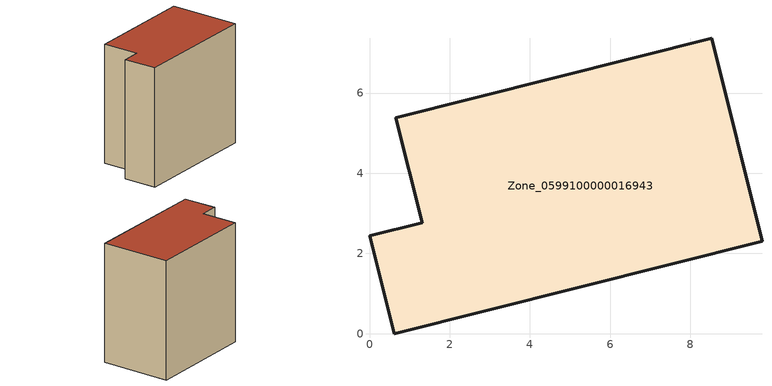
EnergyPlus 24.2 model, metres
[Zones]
Zone_0599100000016943
 floor ground (C_G): 0,2.44 1.31,2.77 0.66,5.38 8.53,7.37 9.79,2.31 0.61,0 z0
 wall outside (C_F): 1.31,2.77 0,2.44 0.61,0 9.79,2.31 8.53,7.37 0.66,5.38 1.31,2.77 z0:8.86
 roof outside (C_R): 8.53,7.37 0.66,5.38 1.31,2.77 0,2.44 0.61,0 9.79,2.31 z8.86
[BUILDING]
Pand.0599100000016943: North Axis=0; Terrain=City; Loads Convergence Tolerance Value=0.04; Temperature Convergence Tolerance Value=0.4; Solar Distribution=FullExterior; Maximum Number of Warmup Days=25; Minimum Number of Warmup Days=1
[Site:Location]
Rotterdam.The.Hague.AP_ZH_NLD Design_Conditions: Latitude=51.96; Longitude=4.45; Time Zone=1; Elevation=-4.5
[SITE:GROUNDTEMPERATURE:BUILDINGSURFACE]
18, 18, 18, 18, 18, 18, 18, 18, 18, 18, 18, 18
[MATERIAL] Thermal Absorptance=0.9; Solar Absorptance=0.7; Visible Absorptance=0.7
Name | Roughness | Thickness | Conductivity | Density | Specific Heat
G.TI.1992-2005 | MediumSmooth | 0.15 | 0.06 | 540 | 1210
F.TI.1992-2005 | Rough | 0.3 | 0.12 | 1920 | 840
R.TI.1992-2005 | MediumRough | 0.2 | 0.08 | 1500 | 1000
[CONSTRUCTION]
C_G: G.TI.1992-2005
C_F: F.TI.1992-2005
C_R: R.TI.1992-2005
[ZONE]
Zone_0599100000016943: Type=1; Multiplier=1; Ceiling Height=Autocalculate; Volume=Autocalculate; Floor Area=autocalculate; Part of Total Floor Area=Yes
[ZONEINFILTRATION:DESIGNFLOWRATE]
Infil_Zone_0599100000016943: Zone or ZoneList or Space or SpaceList=Zone_0599100000016943; Schedule=AlwaysOn; Design Flow Rate Calculation Method=Flow/Area; Flow Rate per Floor Area=0.0015; Constant Term Coefficient=1; Temperature Term Coefficient=0; Velocity Term Coefficient=0; Velocity Squared Term Coefficient=0
[HVACTEMPLATE:ZONE:IDEALLOADSAIRSYSTEM]
Zone_0599100000016943: Maximum Heating Supply Air Temperature=50; Minimum Cooling Supply Air Temperature=13; Maximum Heating Supply Air Humidity Ratio=0.0156; Minimum Cooling Supply Air Humidity Ratio=0.0077; Heating Limit=NoLimit; Cooling Limit=NoLimit; Dehumidification Control Type=ConstantSensibleHeatRatio; Cooling Sensible Heat Ratio=0.7; Dehumidification Setpoint=60; Humidification Control Type=None; Humidification Setpoint=30; Outdoor Air Method=None; Outdoor Air Flow Rate per Person=0.00944; Outdoor Air Flow Rate per Zone Floor Area=0; Outdoor Air Flow Rate per Zone=0; Demand Controlled Ventilation Type=None; Outdoor Air Economizer Type=NoEconomizer; Heat Recovery Type=None; Sensible Heat Recovery Effectiveness=0.7; Latent Heat Recovery Effectiveness=0.65
[ZONECONTROL:THERMOSTAT]
ThermostatControl_Zone_0599100000016943: Zone or ZoneList=Zone_0599100000016943; Control Type Schedule=DualSetpointControlType; Control 1=Thermostat_Zone_0599100000016943; Temperature Difference Between Cutout And Setpoint=0
[THERMOSTATSETPOINT:DUALSETPOINT]
Thermostat_Zone_0599100000016943: Heating Setpoint Temperature Schedule=HeatingSetpoint_Zone_0599100000016943; Cooling Setpoint Temperature Schedule=CoolingSetpoint_Zone_0599100000016943
[SCHEDULE:COMPACT]
HeatingSetpoint_Zone_0599100000016943: Through: 12/31, For: AllDays, Until: 24:00, 21
CoolingSetpoint_Zone_0599100000016943: Through: 12/31, For: AllDays, Until: 24:00, 24
DualSetpointControlType: Through: 12/31, For: AllDays, Until: 24:00, 4
AlwaysOn: Through: 12/31, For: AllDays, Until: 24:00, 1
